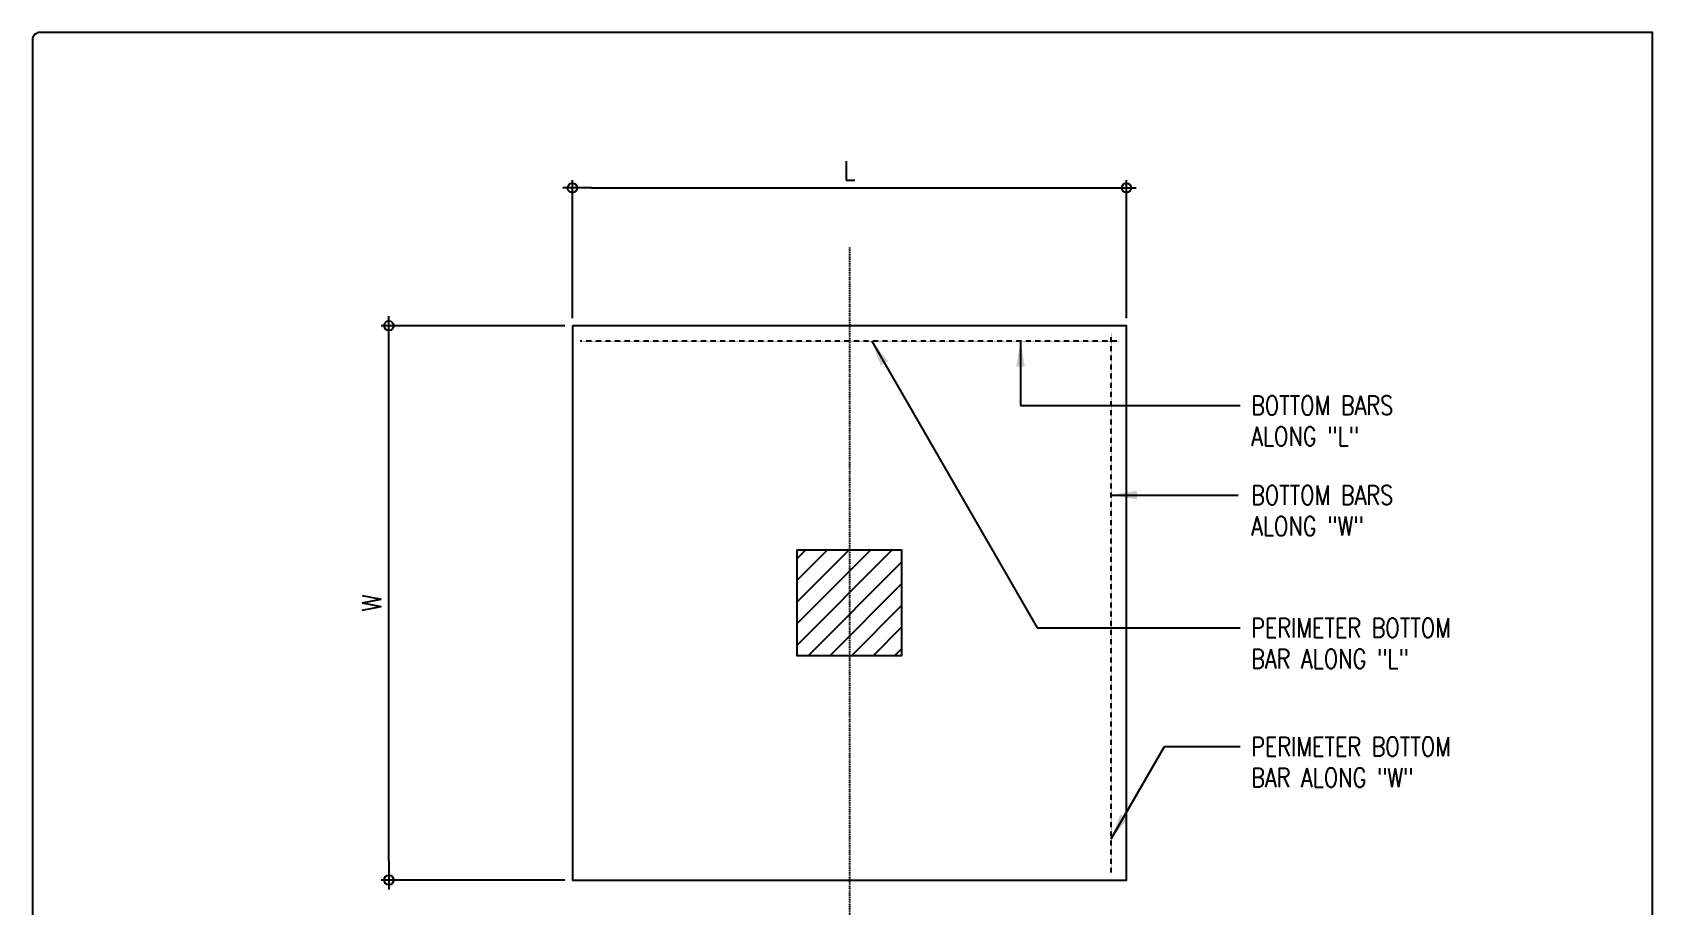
# Model space of a CAD drawing. Header units: millimetres. Extents: x 0 to 4240, y 0 to 8360.
# Drawn here: x 0 to 4240, y 6073 to 8360 of the extents above; entities that cross this region are included whole.
import ezdxf

# ---------------------------------------------------------------- set-up
doc = ezdxf.new("R2010")
doc.units = ezdxf.units.MM
for name, pattern in [('BOTTOM', [4.2, 1.2, -0.2, 1.2, -0.2, 1.2, -0.2]), ('CENTER2', [1.125, 0.75, -0.125, 0.125, -0.125]), ('HIDDEN2', [0.1875, 0.125, -0.0625]), ('PHANTOM', [2.5, 1.25, -0.25, 0.25, -0.25, 0.25, -0.25])]:
    doc.linetypes.add(name, pattern=pattern)
for name, color, linetype in [('7W', 7, 'Continuous'), ('BOTTOM BAR', 5, 'BOTTOM'), ('COLUMN', 6, 'Continuous'), ('DIM', 8, 'Continuous'), ('FOOTING', 3, 'HIDDEN2'), ('GRID', 8, 'PHANTOM'), ('SHE', 8, 'Continuous'), ('TG', 3, 'Continuous')]:
    doc.layers.add(name, color=color, linetype=linetype)
doc.styles.add('100CL', font='ROMANS.shx')
doc.styles.add('ROMANS', font='romans.shx', dxfattribs={"width": 0.9})
doc.dimstyles.new('DIM20', dxfattribs={"dimscale": 20, "dimtxt": 2.5, "dimasz": 2.5, "dimexe": 1, "dimexo": 1, "dimgap": 1, "dimtad": 1, "dimdec": 0, "dimzin": 0, "dimdsep": 46, "dimtxsty": 'ROMANS', "dimblk": 'DIM1', "dimcen": 1, "dimclrd": 8, "dimclre": 8, "dimclrt": 3, "dimadec": 0, "dimazin": 0, "dimtfac": 1, "dimtdec": 0, "dimtofl": 0, "dimtmove": 0, "dimatfit": 3, "dimfxl": 1, "dimtolj": 1, "dimtzin": 0, "dimarcsym": 0})

# ---------------------------------------------------------------- blocks, each defined once
blk = doc.blocks.new('DIM1')
at = {"color": 0}
blk.add_line((-1, 0), (0.5, 0), dxfattribs=at)
at = {"color": 3}
blk.add_circle((0, 0), 0.25, dxfattribs=at)
blk = doc.blocks.new('*D8')
at = {"layer": 'DEFPOINTS', "color": 0, "transparency": 16777216}
for p in [(933, 7592.7), (1413.1, 7592.7), (1413.1, 6142.7)]:
    blk.add_point(p, dxfattribs=at)
at = {"layer": 'DIM', "color": 8, "lineweight": -2, "transparency": 16777216}
for p, q in [((1393.1, 7592.7), (913, 7592.7)), ((933, 6192.7), (933, 7542.7)), ((1393.1, 6142.7), (913, 6142.7))]:
    blk.add_line(p, q, dxfattribs=at)
at = {"layer": 'DIM', "color": 8, "lineweight": -2, "transparency": 16777216, "xscale": 50, "yscale": 50, "zscale": 50}
for p, rotation in [((933, 7592.7), 90), ((933, 6142.7), 270)]:
    blk.add_blockref('DIM1', p, dxfattribs=dict(at, rotation=rotation))
at = {"layer": 'DIM', "color": 3, "transparency": 16777216, "insert": (888, 6867.7), "char_height": 50, "attachment_point": 5, "rotation": 90, "style": 'ROMANS'}
blk.add_mtext('\\A1;W', dxfattribs=at)
blk = doc.blocks.new('*D11')
at = {"layer": 'DEFPOINTS', "color": 0, "transparency": 16777216}
for p in [(2863.1, 7953.2), (1413.1, 7592.7), (2863.1, 7592.7)]:
    blk.add_point(p, dxfattribs=at)
at = {"layer": 'DIM', "color": 8, "lineweight": -2, "transparency": 16777216}
for p, q in [((1413.1, 7612.7), (1413.1, 7973.2)), ((2863.1, 7612.7), (2863.1, 7973.2)), ((1463.1, 7953.2), (2813.1, 7953.2))]:
    blk.add_line(p, q, dxfattribs=at)
at = {"layer": 'DIM', "color": 8, "lineweight": -2, "transparency": 16777216, "xscale": 50, "yscale": 50, "zscale": 50, "rotation": 180}
blk.add_blockref('DIM1', (1413.1, 7953.2), dxfattribs=at)
at = {"layer": 'DIM', "color": 8, "lineweight": -2, "transparency": 16777216, "xscale": 50, "yscale": 50, "zscale": 50}
blk.add_blockref('DIM1', (2863.1, 7953.2), dxfattribs=at)
at = {"layer": 'DIM', "color": 3, "transparency": 16777216, "insert": (2138.1, 7998.2), "char_height": 50, "attachment_point": 5, "style": 'ROMANS'}
blk.add_mtext('\\A1;L', dxfattribs=at)

msp = doc.modelspace()

# ---------------------------------------------------------------- hatches: boundary and pattern name
at = {"layer": 'SHE'}
h = msp.add_hatch(dxfattribs=at)
h.set_pattern_fill('_U', color=256, scale=40, angle=45, style=0, pattern_type=0)
h.set_pattern_definition([(45, (-26028.565, -3114.328), (-28.28427, 28.28427), [])])
h.paths.add_polyline_path([(2000.6, 7005.2), (2000.6, 6730.2), (2275.6, 6730.2), (2275.6, 7005.2)])

# ---------------------------------------------------------------- linework, layer by layer
at = {"layer": '7W', "color": 8}
for p, q in [((2196.4, 7552.7), (2629.5, 6802.4)), ((2585.9, 7552.7), (2585.9, 7384.4)), ((2585.9, 7384.4), (3160.5, 7384.4)), ((2823.1, 7149.6), (3155.4, 7149.6)), ((2629.5, 6802.4), (3160.5, 6802.4)), ((2823.1, 6250.2), (2962.6, 6491.7)), ((2962.6, 6491.7), (3160.5, 6491.7))]:
    msp.add_line(p, q, dxfattribs=at)
at = {"layer": '7W', "color": 2}
for points in [[(2239.9, 7499.8), (2220.4, 7488.6), (2196.4, 7552.7)], [(2597.2, 7485.2), (2574.7, 7485.2), (2585.9, 7552.7)], [(2890.6, 7138.4), (2890.6, 7160.9), (2823.1, 7149.6)], [(2866.6, 6303), (2847.1, 6314.3), (2823.1, 6250.2)]]:
    msp.add_solid(points, dxfattribs=at)
at = {"layer": 'BOTTOM BAR', "ltscale": 0.1}
for p, q in [((2843.1, 7552.7), (1433.1, 7552.7)), ((2823.1, 6162.7), (2823.1, 7572.7))]:
    msp.add_line(p, q, dxfattribs=at)
at = {"layer": 'COLUMN', "color": 3, "flags": 128}
msp.add_lwpolyline([(2000.6, 7005.2), (2000.6, 6730.2), (2275.6, 6730.2), (2275.6, 7005.2)], close=True, dxfattribs=at)
at = {"layer": 'DEFPOINTS'}
msp.add_lwpolyline([(0, 0), (4240, 0), (4240, 8360), (20, 8360, 0.414214), (0, 8340), (0, 0)], format="xyb", dxfattribs=at)
at = {"layer": 'FOOTING', "linetype": 'Continuous', "flags": 128}
msp.add_lwpolyline([(1413.1, 7592.7), (1413.1, 6142.7), (2863.1, 6142.7), (2863.1, 7592.7)], close=True, dxfattribs=at)
at = {"layer": 'GRID', "ltscale": 0.1}
msp.add_line((2138.1, 7798.5), (2138.1, 4161.7), dxfattribs=at)

# ---------------------------------------------------------------- texts
at = {"layer": 'TG', "linetype": 'CENTER2', "style": '100CL', "width": 0.8}
for s, p in [('BOTTOM BARS', (3189.2, 7359.3)), ('ALONG "L"', (3189.2, 7278.4)), ('BOTTOM BARS', (3189.2, 7124.5)), ('ALONG "W"', (3189.2, 7043.6)), ('PERIMETER BOTTOM', (3189.2, 6777.3)), ('BAR ALONG "L"', (3189.2, 6696.4)), ('PERIMETER BOTTOM', (3189.2, 6466.6)), ('BAR ALONG "W"', (3189.2, 6385.7))]:
    msp.add_text(s, height=50, dxfattribs=at).set_placement(p)

# ---------------------------------------------------------------- dimensions: what is measured, and where the dimension line sits
at = {"layer": 'DIM'}
dim = msp.add_linear_dim(base=(2863.1, 7953.2), p1=(1413.1, 7592.7), p2=(2863.1, 7592.7), text='L', dimstyle='DIM20', dxfattribs=at)
dim.commit()
dim.dimension.update_dxf_attribs({"geometry": '*D11', "text_midpoint": (2138.1, 7998.2)})
dim = msp.add_linear_dim(base=(933, 7592.7), p1=(1413.1, 6142.7), p2=(1413.1, 7592.7), angle=90, text='W', dimstyle='DIM20', dxfattribs=at)
dim.commit()
dim.dimension.update_dxf_attribs({"geometry": '*D8', "text_midpoint": (888, 6867.7)})

doc.saveas('drawing.dxf')
